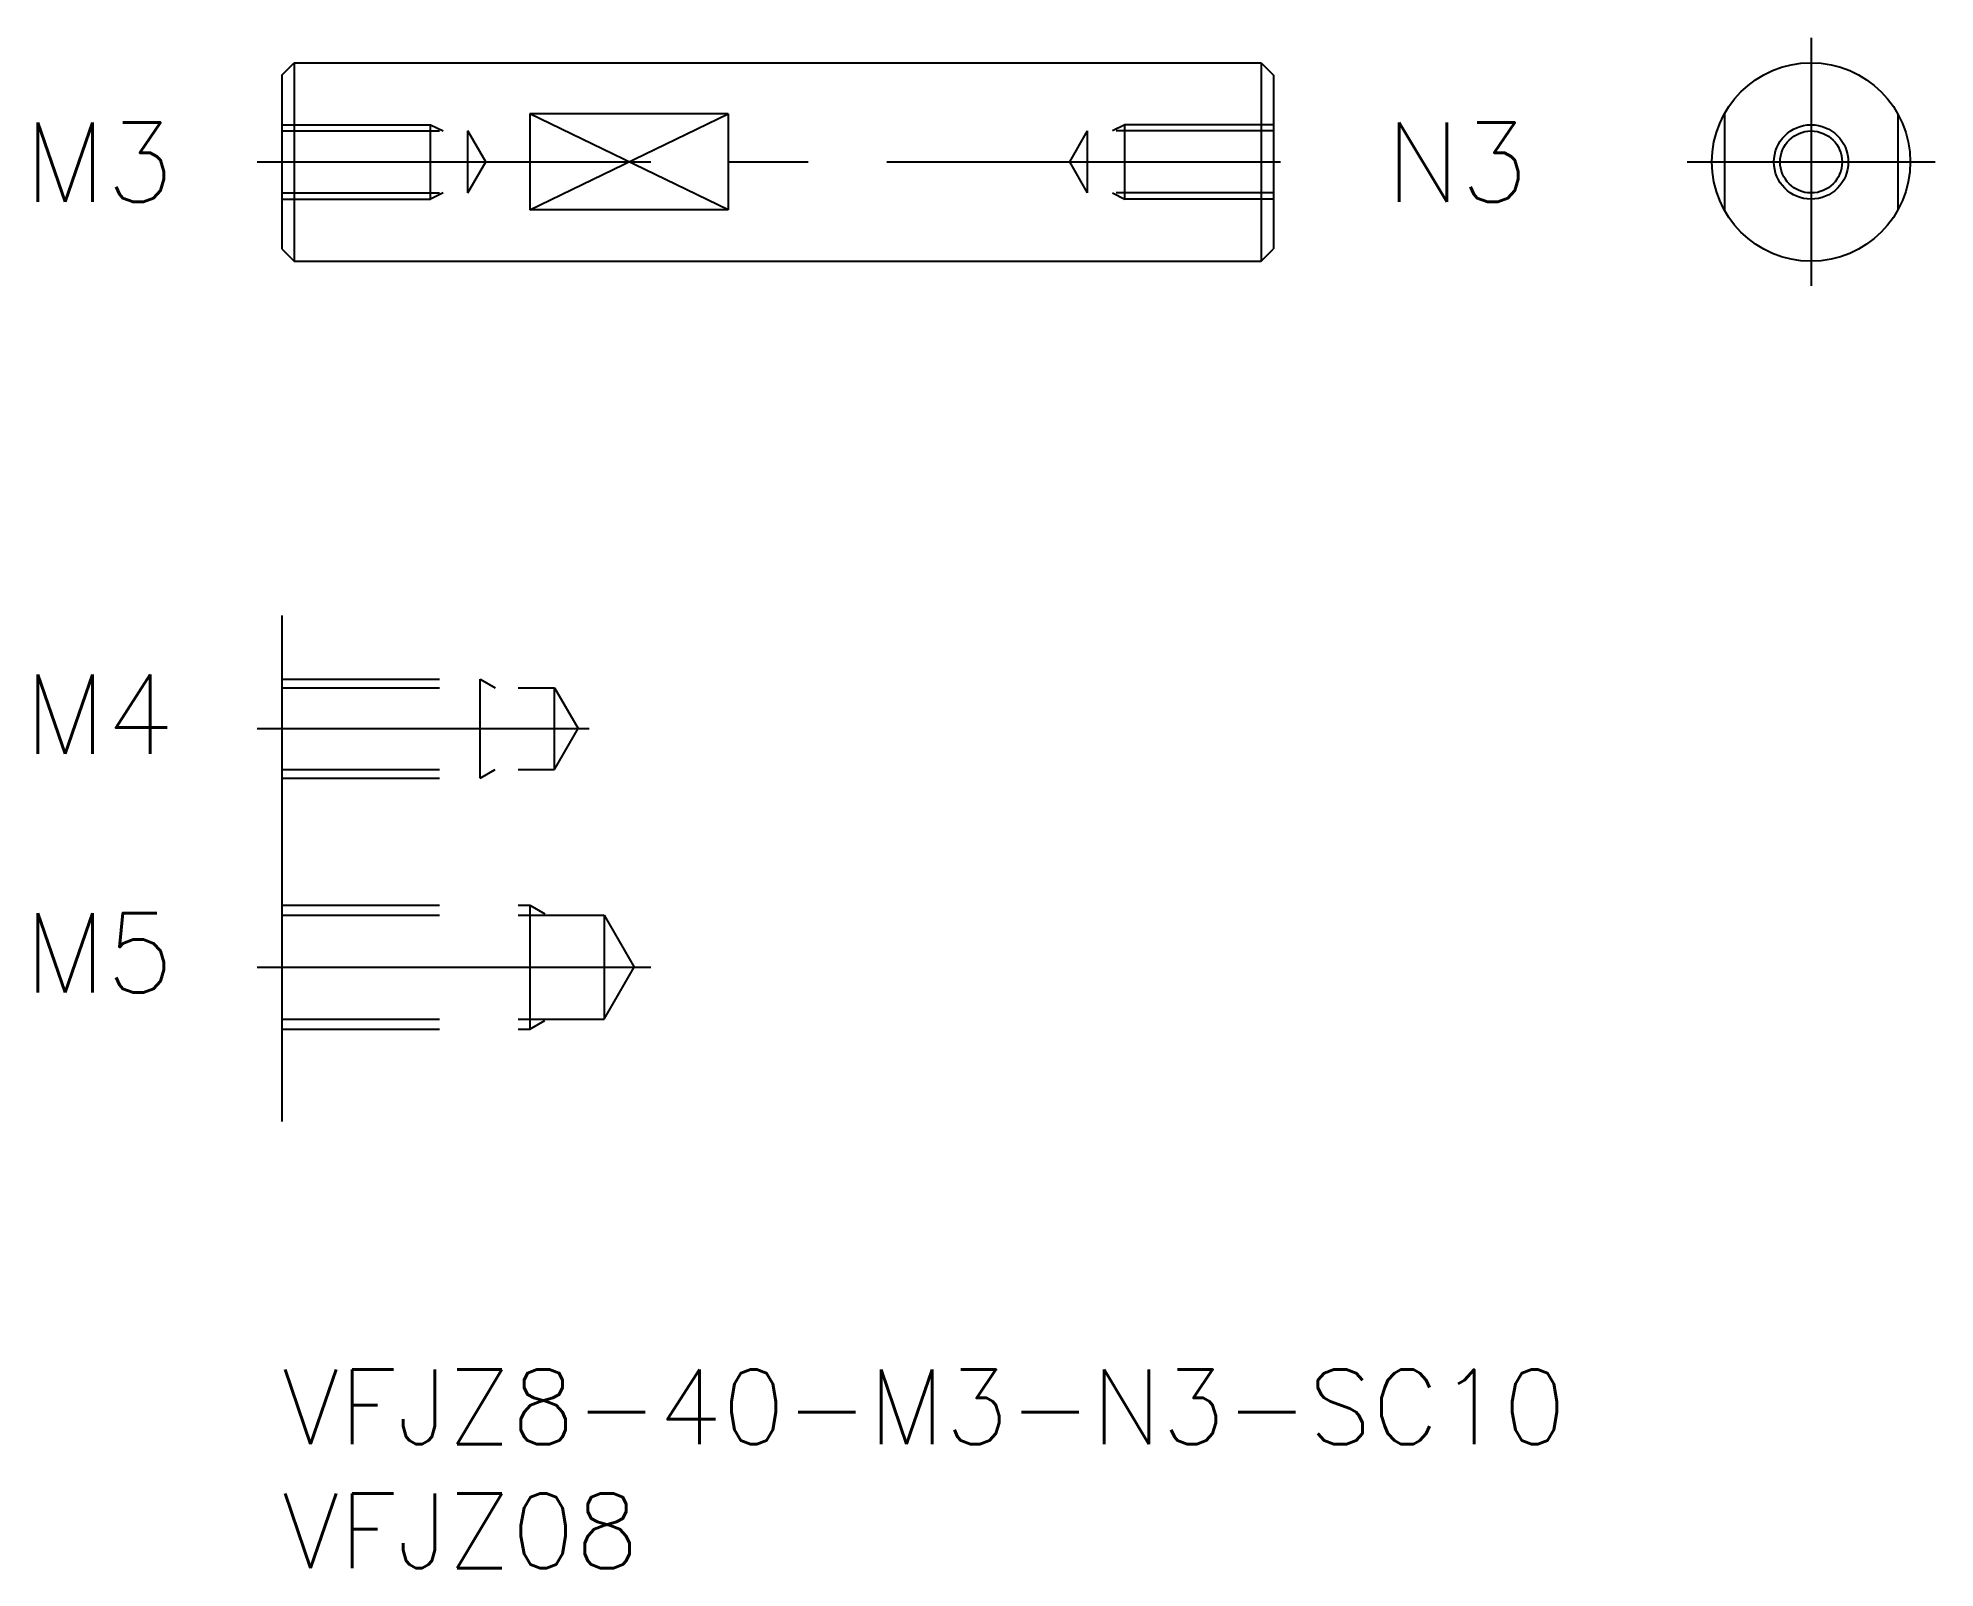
# Model space of a CAD drawing. Extents: x -9.8 to 66.7, y -8 to 53.7.
import ezdxf

# ---------------------------------------------------------------- set-up
doc = ezdxf.new("R2010")
doc.units = 0
doc.header["$LTSCALE"] = 0.5
doc.linetypes.add('CENTER', pattern=[50.8, 31.75, -6.35, 6.35, -6.35])
doc.linetypes.add('DASHED', pattern=[19.05, 12.7, -6.35])
for name, color, linetype in [('MSM_CENTER', 1, 'CENTER'), ('MSM_CONTINUOUS', 7, 'CONTINUOUS'), ('MSM_DASHED', 4, 'DASHED'), ('MSM_NARROW', 5, 'CONTINUOUS'), ('MSM_PART_NUMBER', 7, 'CONTINUOUS')]:
    doc.layers.add(name, color=color, linetype=linetype)
doc.styles.get("Standard").update_dxf_attribs({"font": 'txt.shx', "height": 3, "bigfont": 'bigfont.shx'})

# ---------------------------------------------------------------- blocks, each defined once
blk = doc.blocks.new('*U4')
at = {"layer": 'MSM_PART_NUMBER'}
blk.add_text('VFJZ8-40-M3-N3-SC10', height=3, dxfattribs=at).set_placement((0, -3))
blk = doc.blocks.new('*U5')
at = {"layer": 'MSM_PART_NUMBER'}
blk.add_text('VFJZ08', height=3, dxfattribs=at).set_placement((0, -8))

msp = doc.modelspace()

# ---------------------------------------------------------------- linework, layer by layer
at = {"layer": 'MSM_CENTER'}
for p, q in [((61.682, 53.691), (61.682, 43.691)), ((-1, 48.691), (41, 48.691)), ((56.682, 48.691), (66.682, 48.691)), ((-1, 25.844), (12.395, 25.844)), ((-1, 16.226), (15.7, 16.226))]:
    msp.add_line(p, q, dxfattribs=at)
at = {"layer": 'MSM_CONTINUOUS'}
for p, q in [((0, 52.191), (0.5, 52.691)), ((0, 52.191), (0, 45.191)), ((0.5, 52.691), (39.5, 52.691)), ((0.5, 52.691), (0.5, 44.691)), ((39.5, 52.691), (39.5, 44.691)), ((39.5, 52.691), (40, 52.191)), ((40, 52.191), (40, 45.191)), ((10, 50.628), (10, 46.755)), ((18, 50.628), (10, 50.628)), ((18, 50.628), (18, 46.755)), ((18, 46.755), (10, 46.755)), ((0, 45.191), (0.5, 44.691)), ((39.5, 44.691), (40, 45.191)), ((0.5, 44.691), (39.5, 44.691)), ((0, 30.409), (0, 10))]:
    msp.add_line(p, q, dxfattribs=at)
for radius in [4, 1.25]:
    msp.add_circle((61.682, 48.691), radius, dxfattribs=at)
at = {"layer": 'MSM_DASHED'}
for p, q in [((58.182, 50.628), (58.182, 46.755)), ((65.182, 50.628), (65.182, 46.755)), ((0, 50.191), (6, 50.191)), ((0, 49.941), (7.5, 49.941)), ((6, 47.191), (6, 50.191)), ((6, 50.191), (6.5, 49.941)), ((7.5, 47.441), (7.5, 49.941)), ((8.222, 48.691), (7.5, 49.941)), ((31.778, 48.691), (32.5, 49.941)), ((40, 49.941), (32.5, 49.941)), ((32.5, 47.441), (32.5, 49.941)), ((34, 50.191), (33.5, 49.941)), ((40, 50.191), (34, 50.191)), ((34, 47.191), (34, 50.191)), ((7.5, 47.441), (8.222, 48.691)), ((32.5, 47.441), (31.778, 48.691)), ((0, 47.441), (7.5, 47.441)), ((0, 47.191), (6, 47.191)), ((6.5, 47.441), (6, 47.191)), ((40, 47.441), (32.5, 47.441)), ((33.5, 47.441), (34, 47.191)), ((40, 47.191), (34, 47.191)), ((0, 27.844), (8, 27.844)), ((8, 23.844), (8, 27.844)), ((8, 27.844), (8.606, 27.494)), ((0, 27.494), (11, 27.494)), ((11, 27.494), (11.953, 25.844)), ((11, 24.194), (11, 27.494)), ((11, 24.194), (11.953, 25.844)), ((0, 24.194), (11, 24.194)), ((0, 23.844), (8, 23.844)), ((8, 23.844), (8.606, 24.194)), ((0, 18.726), (10, 18.726)), ((10, 18.726), (10, 13.726)), ((10, 18.726), (10.606, 18.376)), ((0, 18.326), (13, 18.326)), ((13, 18.326), (13, 14.126)), ((13, 18.326), (14.212, 16.226)), ((13, 14.126), (14.212, 16.226)), ((0, 14.126), (13, 14.126)), ((10, 13.726), (10.606, 14.076)), ((0, 13.726), (10, 13.726))]:
    msp.add_line(p, q, dxfattribs=at)
at = {"layer": 'MSM_NARROW'}
for p, q in [((18, 46.755), (10, 50.628)), ((10, 46.755), (18, 50.628))]:
    msp.add_line(p, q, dxfattribs=at)
msp.add_circle((61.682, 48.691), 1.5, dxfattribs=at)

# ---------------------------------------------------------------- block references
at = {"layer": 'MSM_CONTINUOUS'}
for name in ['*U4', '*U5']:
    msp.add_blockref(name, (0, 0), dxfattribs=at)

# ---------------------------------------------------------------- texts
for s, p in [('M3', (-10.389, 47.082)), ('N3', (44.515, 47.082)), ('M4', (-10.389, 24.823)), ('M5', (-10.389, 15.206))]:
    msp.add_text(s, height=3.2, dxfattribs=at).set_placement(p)

doc.saveas('drawing.dxf')
